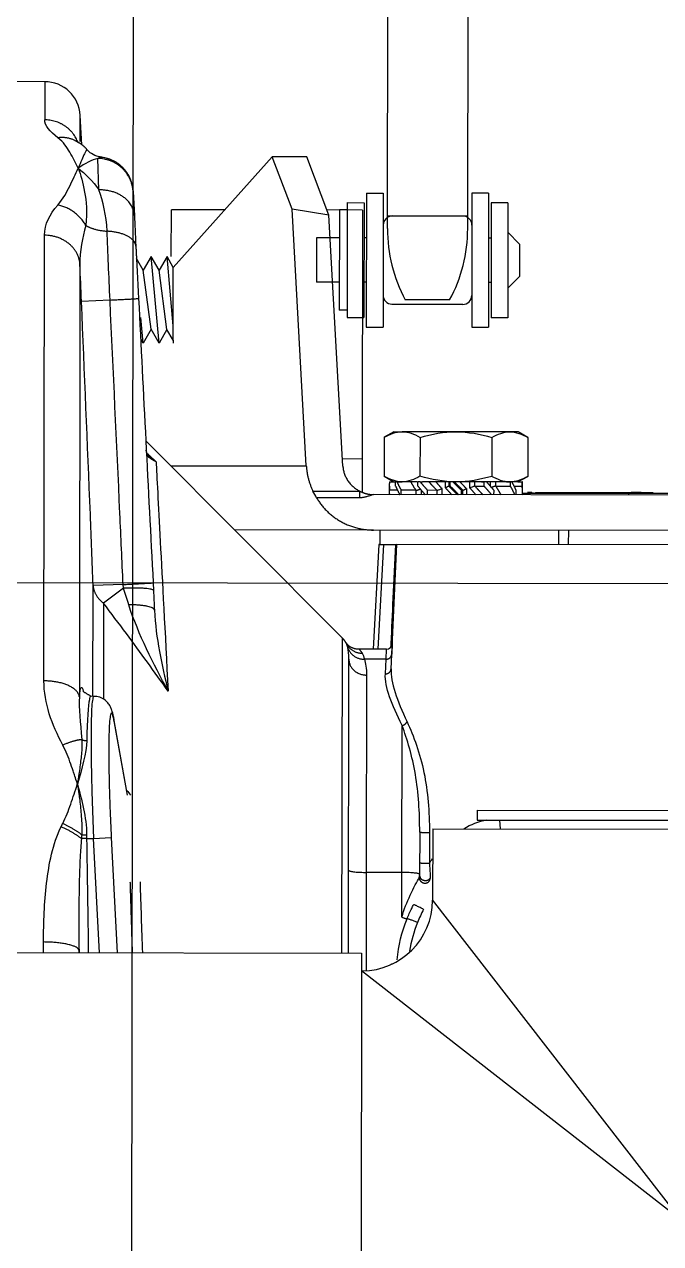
# Model space of a CAD drawing. Header units: inches. Extents: x 12 to 407, y 13 to 268.
# Drawn here: x 72.559 to 72.616, y 226.6229 to 226.7322 of the extents above; entities that cross this region are included whole.
import ezdxf

# ---------------------------------------------------------------- set-up
doc = ezdxf.new("R2010")
doc.units = ezdxf.units.IN
doc.header["$MEASUREMENT"] = 0
doc.layers.add('SITE_20200109$0$22', color=40, linetype='Continuous')

# ---------------------------------------------------------------- blocks, each defined once
blk = doc.blocks.new('SITE_20200109$0$A$C3D8971C')
at = {"color": 9, "linetype": 'Continuous', "extrusion": (0, 1, 0)}
for p, q in [((-580.09, -789.19), (-580.09, -821.07)), ((-502, -792.56), (-502, -789.19)), ((-580.09, -792.56), (-579.13, -792.56)), ((-555.72, -792.56), (-515.77, -792.56)), ((-502, -792.56), (-505.42, -792.56)), ((-579.87, -795.74), (-580.09, -795.74)), ((-580.09, -795.74), (-579.87, -795.74)), ((-518.38, -795.74), (-557.15, -795.74)), ((-507.66, -795.88), (-505.02, -795.74)), ((-507.37, -795.74), (-505.02, -795.74)), ((-569.85, -796.41), (-569.85, -795.94)), ((-569.85, -796.41), (-569.85, -797.03)), ((-557.1, -797.03), (-557.1, -796.76)), ((-521.57, -798.44), (-521.69, -795.88)), ((-580.09, -797.57), (-569.85, -797.03)), ((-569.85, -797.03), (-569.76, -798.62)), ((-548.74, -797.89), (-557.29, -797.89)), ((-557.1, -796.96), (-547.17, -796.96)), ((-547.41, -799.67), (-548.74, -797.89)), ((-547.07, -799.65), (-547.17, -796.96)), ((-511.7, -797.43), (-508.88, -797.32)), ((-569.76, -798.62), (-580.09, -799.16)), ((-565.97, -800.07), (-559.26, -798.87)), ((-565.97, -800.06), (-559.46, -798.89)), ((-559.46, -798.89), (-559.26, -798.87)), ((-547.41, -799.67), (-547.07, -799.65)), ((-525.42, -801.42), (-525.05, -801.21)), ((-525.42, -801.42), (-523.12, -801.21)), ((-518.9, -801.42), (-517.83, -800.8)), ((-511.88, -800.5), (-513.99, -800.61)), ((-511.78, -800.49), (-511.88, -800.5)), ((-551.84, -819.32), (-534.19, -801.67)), ((-524.19, -802.13), (-525.42, -801.42)), ((-525.42, -802.84), (-524.19, -802.13)), ((-525.42, -802.84), (-517.67, -802.13)), ((-524.19, -802.13), (-518.9, -801.42)), ((-517.67, -802.13), (-518.9, -801.42)), ((-518.9, -802.84), (-517.67, -802.13)), ((-546.92, -802.34), (-547.6, -802.37)), ((-524.19, -803.55), (-525.42, -802.84)), ((-524.19, -803.55), (-518.9, -802.84)), ((-517.67, -803.55), (-518.9, -802.84)), ((-536.42, -803.91), (-536.42, -816.06)), ((-525.17, -804.11), (-525.42, -804.11)), ((-525.17, -804.11), (-524.19, -803.55)), ((-525.17, -804.11), (-518.65, -804.11)), ((-523.86, -804.11), (-517.67, -803.55)), ((-518.65, -804.11), (-517.67, -803.55)), ((-518.65, -804.11), (-508.7, -812.97)), ((-517.67, -803.93), (-513.47, -803.93)), ((-513.47, -808.72), (-513.47, -803.93)), ((-542.16, -822.1), (-542.16, -809.64)), ((-513.41, -814.76), (-508.7, -812.97)), ((-508.7, -816.08), (-508.7, -812.97)), ((-536.42, -816.06), (-513.41, -814.76)), ((-513.92, -818.06), (-513.41, -814.76)), ((-513.92, -818.06), (-508.7, -816.08)), ((-539.28, -820.85), (-539.28, -816.99)), ((-538.67, -816.66), (-538.67, -820.85)), ((-536.42, -819.34), (-513.92, -818.06)), ((-513.47, -821.07), (-513.47, -817.89)), ((-580.1, -819.31), (-551.83, -819.31)), ((-552.35, -819.68), (-552.29, -819.65)), ((-551.83, -819.31), (-551.83, -819.31)), ((-535.79, -821.07), (-535.79, -819.3)), ((-580.1, -819.9), (-553.73, -819.9)), ((-552.83, -823.27), (-552.83, -820.77)), ((-539.28, -820.85), (-538.67, -820.85)), ((-580.09, -821.07), (-627.91, -821.07)), ((-604, -849.76), (-581.69, -821.07)), ((-572.85, -821.48), (-581.67, -821.48)), ((-572.85, -824.68), (-572.85, -821.48)), ((-555.16, -821.48), (-572.85, -821.48)), ((-553.74, -823.23), (-553.74, -821.3)), ((-535.79, -821.07), (-538.77, -821.07)), ((-513.47, -821.07), (-535.79, -821.07)), ((-543.44, -822.57), (-552.83, -822.08)), ((-543.44, -822.99), (-552.83, -822.5)), ((-543.44, -822.66), (-543.44, -822.57)), ((-542.16, -822.66), (-543.44, -822.66)), ((-543.44, -822.66), (-543.44, -824.17)), ((-542.16, -877.42), (-542.16, -822.1)), ((-538.98, -877.42), (-538.98, -822.1)), ((-537.33, -823.04), (-537.83, -823.9)), ((-533.84, -823.04), (-537.33, -823.04)), ((-533.34, -823.9), (-533.84, -823.04)), ((-581.09, -823.76), (-581.05, -823.76)), ((-581.05, -823.76), (-581.05, -823.84)), ((-555.05, -823.17), (-553.74, -823.23)), ((-554.61, -823.68), (-543.44, -824.17)), ((-553.74, -823.23), (-552.83, -823.27)), ((-552.34, -823.78), (-553.27, -823.74)), ((-538.98, -823.53), (-538.59, -823.53)), ((-538.09, -823.5), (-538.72, -823.5)), ((-538.59, -824.24), (-538.59, -823.53)), ((-538.21, -824.07), (-537.83, -824.07)), ((-537.83, -823.51), (-537.83, -823.9)), ((-537.83, -823.9), (-537.83, -824.07)), ((-537.83, -824.18), (-537.83, -824.07)), ((-533.34, -823.9), (-533.34, -824.65)), ((-576.86, -824.68), (-572.85, -824.68)), ((-572.85, -824.68), (-559.68, -824.68)), ((-543.44, -849.84), (-543.44, -824.17)), ((-538.98, -824.58), (-538.59, -824.58)), ((-538.59, -825.89), (-538.59, -824.58)), ((-537.83, -824.18), (-537.83, -824.54)), ((-537.83, -824.54), (-537.83, -824.65)), ((-537.83, -826), (-537.83, -824.65)), ((-533.34, -829.47), (-533.34, -824.65)), ((-573.02, -826.27), (-573.12, -826.27)), ((-569.23, -826.27), (-573.02, -826.27)), ((-538.98, -825.92), (-538.59, -825.92)), ((-538.21, -826.06), (-537.83, -826.06)), ((-537.83, -826.27), (-537.83, -826.06)), ((-537.83, -826.27), (-537.83, -826.49)), ((-533.84, -826.25), (-537.33, -826.25)), ((-604, -849.76), (-575.31, -827.44)), ((-568.94, -827.44), (-575.31, -827.44)), ((-568.94, -827.44), (-568.94, -872.07)), ((-538.57, -826.36), (-538.98, -826.36)), ((-538.98, -826.94), (-538.59, -826.94)), ((-538.59, -827.77), (-538.59, -826.94)), ((-537.83, -828.96), (-537.83, -826.49)), ((-538.98, -827.79), (-538.59, -827.79)), ((-538.43, -828.22), (-538.98, -828.22)), ((-538.37, -828.54), (-537.83, -828.54)), ((-537.83, -828.83), (-538.21, -828.83)), ((-538.21, -828.84), (-538.21, -828.96)), ((-538.21, -828.96), (-537.83, -828.96)), ((-537.83, -828.93), (-537.83, -828.96)), ((-537.83, -829.21), (-537.83, -828.96)), ((-537.83, -829.21), (-537.83, -829.25)), ((-537.83, -829.47), (-537.83, -829.25)), ((-537.83, -832), (-537.83, -829.47)), ((-533.34, -834.3), (-533.34, -829.47)), ((-538.98, -829.98), (-538.59, -829.98)), ((-538.98, -830.11), (-538.59, -830.11)), ((-538.43, -830.41), (-538.98, -830.41)), ((-538.59, -830.11), (-538.59, -829.98)), ((-567.25, -831.43), (-568.14, -831.43)), ((-568.14, -831.43), (-568.14, -868.08)), ((-567.25, -831.43), (-567.25, -868.08)), ((-538.37, -830.73), (-537.83, -830.73)), ((-537.83, -831.15), (-538.21, -831.15)), ((-538.21, -831.17), (-538.21, -832)), ((-537.83, -831.77), (-537.83, -832)), ((-538.98, -832.89), (-538.59, -832.89)), ((-538.23, -832.58), (-537.83, -832.58)), ((-538.21, -832), (-537.83, -832)), ((-537.83, -832.23), (-537.83, -832)), ((-537.83, -834.3), (-537.83, -832.26)), ((-533.84, -832.69), (-537.33, -832.69)), ((-568.14, -833.41), (-568.94, -833.47)), ((-537.83, -833.02), (-538.21, -833.02)), ((-538.21, -833.05), (-538.21, -834.37)), ((-537.83, -834), (-537.83, -834.37)), ((-538.98, -834.88), (-538.59, -834.88)), ((-538.21, -834.37), (-537.83, -834.37)), ((-538.21, -834.7), (-538.21, -835.42)), ((-537.83, -834.5), (-537.83, -834.37)), ((-537.83, -835.04), (-537.83, -834.5)), ((-537.83, -835.02), (-537.83, -835.42)), ((-537.83, -835.04), (-537.33, -835.91)), ((-533.84, -835.91), (-533.34, -835.04)), ((-533.34, -835.04), (-533.34, -834.3)), ((-538.85, -844.98), (-538.85, -835.44)), ((-538.77, -835.99), (-538.85, -835.99)), ((-538.77, -835.99), (-538.77, -835.89)), ((-538.72, -835.44), (-538.09, -835.44)), ((-538.21, -835.42), (-537.83, -835.42)), ((-537.83, -835.43), (-537.83, -835.42)), ((-533.84, -835.91), (-537.33, -835.91)), ((-538.77, -836.27), (-538.85, -836.27)), ((-538.77, -836.37), (-538.85, -836.37)), ((-538.77, -836.58), (-538.85, -836.58)), ((-538.77, -836.61), (-538.85, -836.61)), ((-538.77, -836.87), (-538.85, -836.87)), ((-538.77, -837.08), (-538.85, -837.08)), ((-538.76, -836.75), (-538.77, -836.75)), ((-538.77, -836.87), (-538.77, -837.08)), ((-538.77, -837.08), (-538.77, -837.29)), ((-538.77, -837.29), (-538.85, -837.29)), ((-538.77, -837.29), (-538.85, -837.29)), ((-538.77, -837.87), (-538.85, -837.87)), ((-538.77, -837.29), (-538.77, -837.29)), ((-538.77, -837.29), (-538.77, -837.87)), ((-538.76, -837.33), (-538.77, -837.33)), ((-538.76, -837.63), (-538.77, -837.63)), ((-538.77, -837.87), (-538.77, -841.08)), ((-538.77, -838.32), (-538.76, -838.32)), ((-543.44, -838.72), (-542.16, -838.72)), ((-538.76, -838.39), (-538.77, -838.39)), ((-538.77, -838.65), (-538.76, -838.65)), ((-542.16, -839.56), (-543.44, -839.56)), ((-538.76, -840.06), (-538.77, -840.06)), ((-538.77, -841.08), (-538.85, -841.08)), ((-538.77, -841.53), (-538.85, -841.53)), ((-538.77, -841.08), (-538.77, -841.53)), ((-538.77, -841.53), (-538.77, -841.98)), ((-538.77, -841.98), (-538.85, -841.98)), ((-538.77, -841.89), (-538.76, -841.89)), ((-538.77, -841.98), (-538.77, -845.19)), ((-538.77, -843.15), (-538.76, -843.15)), ((-538.76, -843.21), (-538.77, -843.21)), ((-538.98, -844.98), (-538.85, -844.98)), ((-538.85, -854.54), (-538.85, -844.98)), ((-538.77, -845.19), (-538.85, -845.19)), ((-538.77, -845.77), (-538.85, -845.77)), ((-538.77, -845.77), (-538.77, -845.19)), ((-538.77, -846.08), (-538.77, -845.77)), ((-538.77, -846.08), (-538.85, -846.08)), ((-538.77, -846.08), (-538.85, -846.08)), ((-538.77, -846.08), (-538.77, -847.17)), ((-538.77, -846.08), (-538.77, -846.08))]:
    blk.add_line(p, q, dxfattribs=at)
at = {"color": 9, "linetype": 'Continuous'}
for p, q in [((-705, -800.5), (-305, -800.5)), ((-519.94, -819), (-519.94, -816.95)), ((-515.97, -816.95), (-519.94, -816.95)), ((-515.97, -819), (-515.97, -816.95)), ((-523.11, -819.7), (-523.11, -821.2)), ((-512.81, -819.7), (-523.11, -819.7)), ((-522.46, -819.7), (-522.46, -819)), ((-513.46, -819), (-522.46, -819)), ((-513.46, -819.7), (-513.46, -819)), ((-512.81, -819.7), (-512.81, -821.2)), ((-511.95, -821.42), (-523.96, -821.42)), ((-523.96, -821.42), (-523.96, -822.92)), ((-512.81, -821.2), (-523.11, -821.2)), ((-519.94, -821.42), (-519.94, -821.2)), ((-515.97, -821.42), (-515.97, -821.2)), ((-511.95, -821.42), (-511.95, -822.92)), ((-511.95, -822.92), (-523.96, -822.92)), ((-521.92, -830.07), (-521.92, -823.72)), ((-515.12, -823.3), (-485, -823.3)), ((-514, -830.07), (-514, -823.72)), ((-513.98, -823.3), (-513.98, -830.5)), ((-521.52, -828.89), (-521.52, -824.91)), ((-515.12, -830.5), (-485, -830.5)), ((-511.95, -830.87), (-523.96, -830.87)), ((-523.96, -830.87), (-523.96, -832.37)), ((-511.95, -832.37), (-511.95, -830.87)), ((-511.95, -832.37), (-523.96, -832.37)), ((-523.11, -834.1), (-523.11, -832.6)), ((-512.81, -832.6), (-523.11, -832.6)), ((-519.94, -832.6), (-519.94, -832.37)), ((-515.97, -832.6), (-515.97, -832.37)), ((-512.81, -834.1), (-512.81, -832.6)), ((-512.81, -834.1), (-523.11, -834.1)), ((-519.42, -835.15), (-520.47, -834.1)), ((-515.45, -834.1), (-516.5, -835.15)), ((-516.5, -835.15), (-519.42, -835.15))]:
    blk.add_line(p, q, dxfattribs=at)
for centre, radius, start, end in [((-505.19, -792.56), 3.19, 273, 0), ((-575.31, -821.07), 6.37, 180.5987, 269.5736), ((-521.1, -823.72), 0.8, 90, 180), ((-514.81, -823.72), 0.8, 360, 90), ((-552.32, -823.27), 0.51, 179.5348, 267.5), ((-515.12, -836.8), 13.5, 90, 118.2991), ((-515.12, -817), 13.5, 241.7009, 270), ((-521.12, -830.07), 0.8, 180, 270), ((-514.8, -830.07), 0.8, 270, 0)]:
    blk.add_arc(centre, radius, start, end, dxfattribs=at)
for points, weights in [([(-579.87, -795.74), (-579.13, -795.58), (-579.13, -792.56)], [1, 0.725374371012, 1]), ([(-557.15, -795.74), (-555.72, -795.58), (-555.72, -792.56)], [1, 0.725374371012, 1]), ([(-518.38, -795.74), (-515.77, -795.58), (-515.77, -792.56)], [1, 0.725374371013, 1]), ([(-507.43, -795.54), (-505.42, -794.77), (-505.42, -792.56)], [1, 0.821358946792, 1]), ([(-569.85, -795.94), (-569.25, -795.15), (-568.79, -794.12)], [1, 0.941849743593, 1]), ([(-569.51, -795.97), (-568.94, -795.21), (-568.5, -794.26)], [1, 0.949491365418, 1]), ([(-560.98, -795.97), (-561.06, -795.21), (-561.48, -794.26)], [1, 0.949491365418, 1]), ([(-514.89, -796.26), (-513.37, -795.4), (-513.06, -793.75)], [1, 0.872575369387, 1]), ([(-507.51, -795.66), (-506.89, -794.83), (-507.03, -793.75)], [1, 0.938609877067, 1]), ([(-557.1, -797.03), (-557.1, -796.45), (-569.85, -797.03)], [1, 0.707108412102, 1]), ([(-569.51, -795.97), (-569.51, -796.17), (-569.51, -796.41)], [1, 0.960633310342, 1]), ([(-560.98, -795.97), (-561.07, -796.17), (-561.07, -796.41)], [1, 0.960633310342, 1]), ([(-514.89, -796.26), (-515.32, -797), (-515.4, -798.17)], [1, 0.93644743794, 1]), ([(-547.17, -796.96), (-548.09, -797.02), (-548.74, -797.89)], [1, 0.933580426497, 1]), ([(-513.99, -800.61), (-511.63, -800.49), (-511.7, -797.43)], [1, 0.721252693123, 1]), ([(-511.88, -800.5), (-508.88, -800.34), (-508.88, -797.32)], [1, 0.725252226729, 1]), ([(-511.78, -800.49), (-509.1, -800.35), (-508.78, -797.69)], [1, 0.765323940159, 1]), ([(-511.77, -800.49), (-509.1, -800.35), (-508.78, -797.69)], [1, 0.765138218649, 1]), ([(-559.46, -798.89), (-553.07, -797.75), (-569.76, -798.62)], [1, 0.55557023302, 1]), ([(-521.57, -798.44), (-521.44, -801), (-521.43, -801)], [1, 0.773272053781, 1]), ([(-516.75, -800.75), (-515.53, -800.69), (-515.4, -798.17)], [1, 0.778359718546, 1]), ([(-547.6, -802.37), (-547.31, -802.36), (-547.41, -799.67)], [1, 0.760085861128, 1]), ([(-547.07, -799.65), (-546.93, -802.34), (-546.92, -802.34)], [1, 0.760085861128, 1]), ([(-573.72, -800.3), (-576.85, -800.4), (-580.09, -800.51)], [1, 0.998737096992, 1]), ([(-549.37, -802.46), (-548.9, -802.44), (-548.88, -800.15)], [1, 0.801358049284, 1]), ([(-536.42, -816.06), (-537.6, -816.13), (-538.67, -816.66)], [1, 0.979773482224, 1]), ([(-539.28, -816.99), (-542.16, -818.69), (-542.16, -822.1)], [1, 0.865541803214, 1]), ([(-552.35, -819.68), (-553.21, -820.12), (-553.2, -821.1)], [1, 0.84946649165, 1]), ([(-552.35, -819.68), (-552.06, -819.54), (-551.83, -819.31)], [1, 0.987233511423, 1]), ([(-536.42, -819.34), (-537.95, -819.42), (-538.67, -820.85)], [1, 0.857532710902, 1]), ([(-572.67, -819.9), (-572.85, -819.9), (-572.85, -821.48)], [1, 0.707106781187, 1]), ([(-553.73, -819.9), (-555.16, -819.9), (-555.16, -821.48)], [1, 0.707106781187, 1]), ([(-552.7, -819.8), (-553.76, -820.15), (-553.74, -821.3)], [1, 0.807436577391, 1]), ([(-538.67, -820.85), (-538.98, -821.44), (-538.98, -822.1)], [1, 0.970123741117, 1]), ([(-555.05, -823.17), (-555.06, -823.66), (-554.61, -823.68)], [1, 0.720973617994, 1]), ([(-553.74, -823.23), (-553.74, -823.72), (-553.27, -823.74)], [1, 0.721861944394, 1]), ([(-538.72, -823.5), (-538.85, -823.5), (-538.98, -823.51)], [1, 0.999763737015, 1]), ([(-538.21, -824.07), (-538.59, -824.23), (-538.98, -824.44)], [1, 0.99791897067, 1]), ([(-537.83, -823.51), (-538.21, -823.49), (-538.59, -823.53)], [1, 0.997918970674, 1]), ([(-577.33, -826.08), (-577, -825.26), (-577, -825.15)], [1, 0.752503849914, 1]), ([(-576.86, -824.68), (-577.02, -825.08), (-577, -825.15)], [1, 0.759559701685, 1]), ([(-573.02, -826.27), (-572.85, -826.27), (-572.85, -824.68)], [1, 0.707106781187, 1]), ([(-559.68, -824.68), (-559.6, -825), (-559.34, -825.12)], [1, 0.82811701073, 1]), ([(-537.83, -824.18), (-538.21, -824.36), (-538.59, -824.58)], [1, 0.997918970675, 1]), ([(-576.16, -826.63), (-575.69, -825.75), (-575.74, -825.73)], [1, 0.715692404896, 1]), ([(-538.21, -826.06), (-538.59, -826.37), (-538.98, -826.72)], [1, 0.997918970687, 1]), ([(-537.83, -825.43), (-538.22, -825.63), (-538.59, -825.89)], [1, 0.996418354991, 1]), ([(-537.83, -826.27), (-538.21, -826.59), (-538.59, -826.94)], [1, 0.997918970677, 1]), ([(-537.83, -827.06), (-538.22, -827.4), (-538.59, -827.77)], [1, 0.996418354986, 1]), ([(-538.98, -829.1), (-538.67, -828.82), (-538.37, -828.54)], [1, 0.99770649349, 1]), ([(-537.83, -827.68), (-538.14, -827.94), (-538.43, -828.22)], [1, 0.997706493392, 1]), ([(-538.98, -829.73), (-538.59, -829.35), (-538.21, -828.96)], [1, 0.997918970645, 1]), ([(-538.98, -829.61), (-538.59, -829.22), (-538.21, -828.84)], [1, 0.996418354978, 1]), ([(-537.83, -829.21), (-538.21, -829.6), (-538.59, -829.98)], [1, 0.997918970604, 1]), ([(-537.83, -829.33), (-538.22, -829.72), (-538.59, -830.11)], [1, 0.996418354948, 1]), ([(-537.83, -829.84), (-538.14, -830.13), (-538.43, -830.41)], [1, 0.997706493359, 1]), ([(-538.98, -831.26), (-538.67, -831), (-538.37, -830.73)], [1, 0.997706493404, 1]), ([(-538.98, -831.89), (-538.59, -831.54), (-538.21, -831.17)], [1, 0.99641835498, 1]), ([(-538.98, -832.68), (-538.59, -832.35), (-538.21, -832)], [1, 0.997918970678, 1]), ([(-538.59, -832.89), (-538.21, -832.57), (-537.83, -832.23)], [1, 0.997918970689, 1]), ([(-538.98, -833.52), (-538.59, -833.31), (-538.21, -833.05)], [1, 0.996418354992, 1]), ([(-538.98, -834.76), (-538.59, -834.59), (-538.21, -834.37)], [1, 0.997918970674, 1]), ([(-538.59, -834.88), (-538.21, -834.71), (-537.83, -834.5)], [1, 0.997918970675, 1]), ([(-538.98, -835.43), (-538.59, -835.45), (-538.21, -835.42)], [1, 0.997918970675, 1]), ([(-538.09, -835.44), (-537.96, -835.44), (-537.83, -835.43)], [1, 0.999763737014, 1])]:
    blk.add_rational_spline(points, weights, degree=2, dxfattribs=at)
for points, knots in [([(-579.13, -792.56), (-577.35, -792.56), (-575.59, -792.62), (-572.11, -793.04), (-570.36, -793.34), (-568.79, -794.12)], [0, 0, 0, 0, 0.5, 0.5, 1, 1, 1, 1]), ([(-568.5, -794.26), (-567.94, -794.55), (-567.35, -794.77), (-566.47, -795.08), (-566.17, -795.18), (-565.58, -795.38), (-565.28, -795.48), (-565.03, -795.56), (-564.92, -795.6)], [0, 0, 0, 0, 0.495602, 0.495602, 0.745021, 0.745021, 0.994506, 1, 1, 1, 1]), ([(-564.97, -795.58), (-564.36, -795.38), (-564.06, -795.28), (-563.77, -795.18), (-563.47, -795.08), (-562.6, -794.77), (-562.03, -794.55), (-561.48, -794.26)], [0, 0, 0, 0, 0.254979, 0.254979, 0.504398, 0.504398, 1, 1, 1, 1]), ([(-513.06, -793.75), (-512.49, -794.26), (-511.91, -794.53), (-510.8, -795.09), (-510.27, -795.33), (-509.76, -795.58)], [0, 0, 0, 0, 0.5, 0.5, 1, 1, 1, 1]), ([(-509.76, -795.58), (-509.26, -795.33), (-508.77, -795.09), (-507.86, -794.53), (-507.42, -794.26), (-507.03, -793.75)], [0, 0, 0, 0, 0.5, 0.5, 1, 1, 1, 1]), ([(-569.85, -795.94), (-570.4, -795.89), (-570.95, -795.86), (-573.71, -795.72), (-575.92, -795.72), (-578.71, -795.73), (-579.29, -795.73), (-579.87, -795.74)], [0, 0, 0, 0, 0.165072, 0.165072, 0.825803, 0.825803, 1, 1, 1, 1]), ([(-564.97, -795.58), (-565.69, -795.69), (-565.93, -795.72), (-566.17, -795.75), (-566.89, -795.84), (-567.37, -795.89), (-568.41, -795.97), (-568.96, -795.99), (-569.51, -795.97)], [0, 0, 0, 0, 0.166555, 0.327539, 0.327539, 0.646582, 0.646582, 1, 1, 1, 1]), ([(-560.98, -795.97), (-561.39, -795.99), (-561.84, -795.97), (-562.71, -795.89), (-563.14, -795.84), (-563.8, -795.75), (-564.03, -795.72), (-564.26, -795.68), (-564.38, -795.67), (-564.49, -795.65), (-565.06, -795.57), (-564.73, -795.62), (-565.07, -795.56), (-564.96, -795.58)], [0, 0, 0, 0, 0.353418, 0.353418, 0.672461, 0.672461, 0.833445, 0.833445, 0.833445, 0.99482, 0.99482, 0.99482, 1, 1, 1, 1]), ([(-509.76, -795.58), (-510.34, -795.79), (-511.05, -796), (-512.73, -796.29), (-513.68, -796.4), (-514.89, -796.26)], [0, 0, 0, 0, 0.5, 0.5, 1, 1, 1, 1]), ([(-508.07, -796.33), (-508.18, -796.28), (-508.28, -796.22), (-508.74, -796), (-509.19, -795.79), (-509.76, -795.58)], [0, 0, 0, 0, 0.374457, 0.374457, 1, 1, 1, 1]), ([(-557.1, -796.81), (-557.08, -796.69), (-557.23, -796.67), (-557.9, -796.53), (-559.2, -796.45), (-561.07, -796.41)], [0, 0, 0, 0, 0.257778, 0.257778, 1, 1, 1, 1]), ([(-547.17, -796.96), (-545.05, -796.88), (-542.93, -796.79), (-534.43, -796.44), (-528.06, -796.16), (-521.69, -795.88)], [0, 0, 0, 0, 0.249897, 0.249897, 1, 1, 1, 1]), ([(-508.76, -797.7), (-508.76, -797.58), (-508.71, -797.32), (-508.51, -796.8), (-508.22, -796.47), (-508.07, -796.33)], [0, 0, 0, 0, 0.254535, 0.682853, 1, 1, 1, 1]), ([(-559.26, -798.87), (-559.13, -798.85), (-558.79, -798.78), (-558.45, -798.7), (-558.08, -798.56), (-557.77, -798.38), (-557.42, -798.06), (-557.15, -797.59), (-557.11, -797.23), (-557.11, -797.05)], [0, 0, 0, 0, 0.164801, 0.456478, 0.582119, 0.6875, 0.790295, 0.900859, 1, 1, 1, 1]), ([(-556.63, -803.7), (-554.9, -802.47), (-553.18, -801.22), (-550.56, -799.27), (-549.65, -798.58), (-548.74, -797.89)], [0, 0, 0, 0, 0.650694, 0.650694, 1, 1, 1, 1]), ([(-547.07, -799.65), (-544.95, -799.55), (-542.82, -799.45), (-534.32, -799.05), (-527.95, -798.75), (-521.57, -798.44)], [0, 0, 0, 0, 0.249754, 0.249754, 1, 1, 1, 1]), ([(-521.43, -801), (-525.68, -801.22), (-529.92, -801.44), (-538.42, -801.89), (-542.67, -802.11), (-546.92, -802.34)], [0, 0, 0, 0, 0.499547, 0.499547, 1, 1, 1, 1]), ([(-536.06, -802.59), (-537.33, -802.66), (-539.79, -802.79), (-546.71, -803.16), (-551.26, -803.41), (-556.63, -803.7)], [0, 0, 0, 0, 0.5, 0.5, 1, 1, 1, 1]), ([(-552.66, -823.68), (-552.54, -823.69), (-552.42, -823.69), (-552.31, -823.7), (-551, -823.75), (-549.64, -823.81), (-546.67, -823.94), (-545.05, -824.01), (-543.44, -824.08)], [0, 0, 0, 0, 0.026863, 0.026863, 0.026863, 0.471317, 0.471317, 1, 1, 1, 1]), ([(-577, -825.15), (-576.68, -825.27), (-576.37, -825.41), (-575.96, -825.62), (-575.85, -825.67), (-575.74, -825.73)], [0, 0, 0, 0, 0.727431, 0.727431, 1, 1, 1, 1]), ([(-576.86, -824.68), (-576.17, -824.88), (-575.51, -825.14), (-574.25, -825.71), (-573.6, -826.07), (-573.33, -826.23)], [0, 0, 0, 0, 0.5, 0.5, 1, 1, 1, 1]), ([(-559.34, -825.12), (-560.61, -825.72), (-562.18, -826.29), (-565.59, -827), (-567.42, -827.14), (-569.25, -827.14)], [0, 0, 0, 0, 0.5, 0.5, 1, 1, 1, 1]), ([(-569.23, -826.27), (-567.46, -826.27), (-565.7, -826.16), (-562.42, -825.6), (-560.91, -825.14), (-559.68, -824.68)], [0, 0, 0, 0, 0.5, 0.5, 1, 1, 1, 1]), ([(-572.01, -827.14), (-572.21, -827.16), (-572.4, -827.17), (-572.74, -827.19), (-572.89, -827.2), (-573.01, -827.21), (-573.37, -827.21)], [0, 0, 0, 0, 0.365279, 0.365279, 0.663384, 1, 1, 1, 1]), ([(-569.25, -827.14), (-569.59, -827.14), (-569.93, -827.14), (-570.85, -827.14), (-571.43, -827.14), (-572.01, -827.14)], [0, 0, 0, 0, 0.369635, 0.369635, 1, 1, 1, 1])]:
    blk.add_open_spline(points, degree=3, knots=knots, dxfattribs=at)
for points, degree in [([(-561.48, -794.26), (-559.65, -793.29), (-557.71, -792.56), (-555.72, -792.56)], 3), ([(-515.77, -792.56), (-514.78, -792.56), (-513.88, -793.02), (-513.06, -793.75)], 3), ([(-507.03, -793.75), (-506.47, -793.01), (-505.93, -792.56), (-505.42, -792.56)], 3), ([(-568.79, -794.12), (-568.5, -794.26)], 1), ([(-564.97, -795.58), (-566.39, -795.96), (-567.92, -796.38), (-569.51, -796.41)], 3), ([(-561.07, -796.41), (-562.23, -796.38), (-563.54, -795.96), (-564.97, -795.58)], 3), ([(-557.15, -795.74), (-558.18, -795.68), (-559.44, -795.82), (-560.98, -795.97)], 3), ([(-557.15, -795.74), (-556.21, -795.83), (-556.04, -795.95), (-556.67, -796.09)], 3), ([(-521.69, -795.88), (-520.57, -795.83), (-519.46, -795.78), (-518.38, -795.74)], 3), ([(-514.89, -796.26), (-515.99, -795.95), (-517.17, -795.71), (-518.38, -795.74)], 3), ([(-509.76, -795.58), (-510.24, -796.22), (-510.89, -796.87), (-511.7, -797.43)], 3), ([(-508.88, -797.32), (-509.02, -796.78), (-509.32, -796.18), (-509.76, -795.58)], 3), ([(-508.06, -796.34), (-507.67, -796), (-507.41, -795.53)], 2), ([(-507.51, -795.66), (-507.26, -795.36)], 1), ([(-569.85, -796.41), (-573.26, -796.47), (-576.68, -796.53), (-580.09, -796.57)], 3), ([(-569.51, -795.97), (-569.85, -795.94)], 1), ([(-569.51, -796.41), (-569.85, -796.41)], 1), ([(-557.08, -796.75), (-556.67, -796.07)], 1), ([(-515.4, -798.17), (-513.94, -798.11), (-512.73, -797.78), (-511.7, -797.43)], 3), ([(-508.88, -797.32), (-508.81, -797.45), (-508.77, -797.57), (-508.78, -797.69)], 3), ([(-521.57, -798.44), (-519.41, -798.34), (-517.3, -798.24), (-515.4, -798.17)], 3), ([(-565.51, -799.99), (-565.66, -800.12), (-565.81, -800.23), (-565.96, -800.35)], 3), ([(-548.88, -800.15), (-548.39, -799.99), (-547.9, -799.83), (-547.41, -799.67)], 3), ([(-573.73, -801.2), (-575.81, -801.27), (-577.93, -801.34), (-580.08, -801.42)], 3), ([(-556.63, -803.7), (-554.15, -802.35), (-551.61, -801.06), (-548.88, -800.15)], 3), ([(-516.75, -800.75), (-518.19, -800.83), (-519.8, -800.91), (-521.43, -801)], 3), ([(-517.01, -800.77), (-517.24, -800.78), (-517.47, -800.79), (-517.71, -800.8)], 3), ([(-513.99, -800.61), (-514.78, -800.65), (-515.66, -800.7), (-516.75, -800.75)], 3), ([(-536.06, -802.59), (-535.86, -802.11), (-535.58, -801.74), (-535.02, -801.71)], 3), ([(-535.4, -801.89), (-535.62, -802.12), (-535.84, -802.35), (-536.06, -802.59)], 3), ([(-535.54, -802), (-535.72, -802.19), (-535.89, -802.39), (-536.06, -802.59)], 3), ([(-535.54, -802), (-535.31, -801.81)], 1), ([(-549.37, -802.46), (-551.9, -802.6), (-554.26, -803.11), (-556.63, -803.7)], 3), ([(-547.6, -802.37), (-548.19, -802.4), (-548.78, -802.43), (-549.37, -802.46)], 3), ([(-539.28, -816.99), (-539.08, -816.87), (-538.88, -816.76), (-538.67, -816.66)], 3), ([(-552.84, -820.81), (-552.86, -820.05), (-552.23, -819.62)], 2), ([(-552.7, -819.8), (-552.56, -819.77), (-552.45, -819.73), (-552.34, -819.68)], 3), ([(-552.31, -819.67), (-551.84, -819.32)], 1), ([(-553.73, -819.9), (-553.29, -819.9), (-552.95, -819.85), (-552.7, -819.8)], 3), ([(-552.86, -820.84), (-553.2, -821.1)], 1), ([(-538.98, -822.1), (-539.28, -821.14), (-539.28, -820.85)], 2), ([(-553.74, -821.3), (-554.09, -821.4), (-554.57, -821.48), (-555.16, -821.48)], 3), ([(-553.2, -821.1), (-553.34, -821.17), (-553.52, -821.24), (-553.74, -821.3)], 3), ([(-537.83, -824.65), (-537.83, -824.1), (-537.63, -823.56), (-537.33, -823.04)], 3), ([(-533.84, -823.04), (-533.54, -823.56), (-533.34, -824.1), (-533.34, -824.65)], 3), ([(-559.68, -824.68), (-557.81, -823.75), (-556.22, -823.12), (-555.05, -823.17)], 3), ([(-554.61, -823.68), (-555.81, -823.63), (-557.44, -824.24), (-559.34, -825.12)], 3), ([(-580.68, -824.28), (-579.42, -824.38), (-578.18, -824.68), (-577, -825.15)], 3), ([(-537.33, -826.25), (-537.63, -825.73), (-537.83, -825.19), (-537.83, -824.65)], 3), ([(-533.34, -824.65), (-533.34, -825.19), (-533.53, -825.73), (-533.84, -826.25)], 3), ([(-577.33, -826.08), (-578.17, -825.75), (-579.03, -825.51), (-579.91, -825.36)], 3), ([(-576.16, -826.63), (-576.54, -826.43), (-576.93, -826.25), (-577.33, -826.08)], 3), ([(-573.33, -826.23), (-573.12, -826.27)], 1), ([(-538.59, -825.92), (-538.59, -825.91), (-538.59, -825.9), (-538.59, -825.89)], 3), ([(-538.59, -825.92), (-538.56, -826.08), (-538.46, -826.33)], 2), ([(-537.83, -829.47), (-537.83, -828.38), (-537.63, -827.3), (-537.33, -826.25)], 3), ([(-533.84, -826.25), (-533.53, -827.31), (-533.34, -828.38), (-533.34, -829.47)], 3), ([(-573.37, -827.21), (-573.64, -827.12)], 1), ([(-572.01, -827.14), (-571.88, -827.23), (-571.75, -827.33), (-571.62, -827.43)], 3), ([(-538.59, -827.79), (-538.59, -827.78), (-538.59, -827.78), (-538.59, -827.77)], 3), ([(-538.59, -827.79), (-538.56, -827.91), (-538.47, -828.14), (-538.42, -828.25)], 3), ([(-538.21, -828.83), (-538.37, -828.54)], 1), ([(-538.21, -828.83), (-538.21, -828.83), (-538.21, -828.83), (-538.21, -828.84)], 3), ([(-537.33, -832.69), (-537.63, -831.64), (-537.83, -830.57), (-537.83, -829.47)], 3), ([(-533.34, -829.47), (-533.34, -830.56), (-533.53, -831.64), (-533.84, -832.69)], 3), ([(-568.92, -830.23), (-568.52, -830.85), (-568.26, -831.55), (-568.13, -832.3)], 3), ([(-538.59, -830.11), (-538.59, -830.11), (-538.59, -830.11), (-538.59, -830.11)], 3), ([(-538.59, -830.11), (-538.43, -830.41)], 1), ([(-538.21, -831.15), (-538.25, -831.03), (-538.33, -830.81), (-538.38, -830.7)], 3), ([(-538.21, -831.15), (-538.21, -831.16), (-538.21, -831.16), (-538.21, -831.17)], 3), ([(-538.21, -833.02), (-538.25, -832.86), (-538.35, -832.62)], 2), ([(-537.83, -834.3), (-537.83, -833.75), (-537.63, -833.21), (-537.33, -832.69)], 3), ([(-533.84, -832.69), (-533.53, -833.21), (-533.34, -833.75), (-533.34, -834.3)], 3), ([(-538.21, -833.02), (-538.21, -833.03), (-538.21, -833.04), (-538.21, -833.05)], 3), ([(-537.33, -835.91), (-537.63, -835.38), (-537.83, -834.84), (-537.83, -834.3)], 3), ([(-533.34, -834.3), (-533.34, -834.84), (-533.53, -835.38), (-533.84, -835.91)], 3), ([(-538.77, -836.27), (-538.77, -835.99)], 1), ([(-538.77, -836.61), (-538.77, -836.87)], 1)]:
    blk.add_open_spline(points, degree=degree, dxfattribs=at)
for points, weights in [([(-573.33, -826.23), (-573.67, -826.26), (-573.78, -826.58), (-573.89, -826.91), (-573.64, -827.12)], [1, 0.825232673656, 1, 0.825232673656, 1]), ([(-573.12, -826.27), (-573.46, -826.27), (-573.55, -826.64), (-573.65, -827), (-573.37, -827.21)], [1, 0.801322797857, 1, 0.801322797857, 1]), ([(-571.98, -826.27), (-572, -826.27), (-572.01, -826.58), (-572.02, -826.9), (-572.01, -827.14)], [1, 0.832853385691, 1, 0.832853385691, 1]), ([(-569.23, -826.27), (-569.25, -826.27), (-569.26, -826.59), (-569.27, -826.9), (-569.25, -827.14)], [1, 0.831720051673, 1, 0.831720051673, 1])]:
    blk.add_rational_spline(points, weights, degree=2, knots=[0, 0, 0, 0.5, 0.5, 1, 1, 1], dxfattribs=at)
blk = doc.blocks.new('AUDIT_I_200528142514-0')
at = {"layer": 'SITE_20200109$0$22', "color": 8, "rotation": 89.92133469272197}
blk.add_blockref('SITE_20200109$0$A$C3D8971C', (248392.59, 243549.64), dxfattribs=at)

msp = doc.modelspace()

# ---------------------------------------------------------------- linework, layer by layer
at = {"color": 8}
msp.add_line((72.9958, 226.68158, -109.40668), (71.5558, 226.68356, -109.40668), dxfattribs=at)

# ---------------------------------------------------------------- block references
at = {"linetype": 'Continuous', "xscale": 0.001000002026557922, "yscale": 0.001000002026557922, "zscale": 0.001000002026557922}
msp.add_blockref('AUDIT_I_200528142514-0', (-176.62415, -16.31994, -109.40668), dxfattribs=at)

doc.saveas('drawing.dxf')
